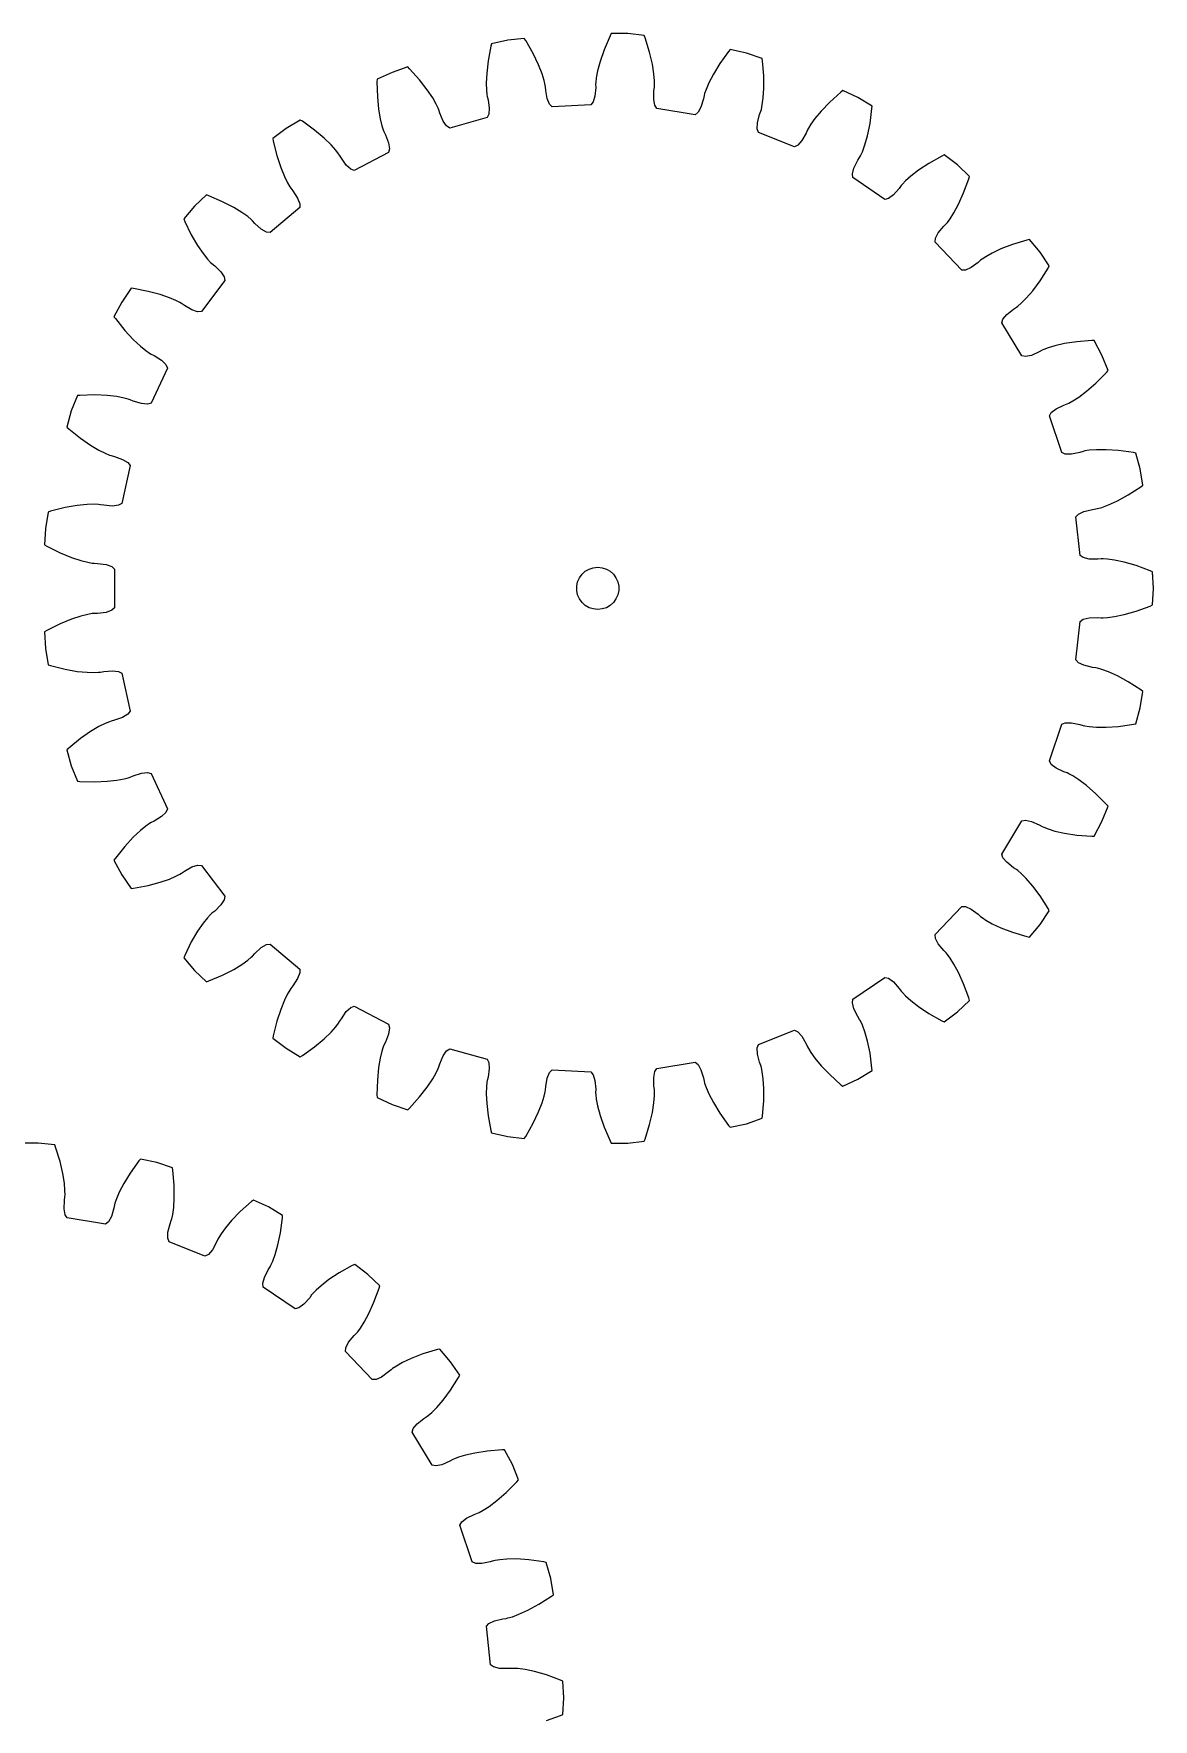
# Model space of a CAD drawing. Extents: x 0 to 163, y 0 to 236.
# Drawn here: x 83 to 162.5, y 116.7 to 236.5 of the extents above; entities that cross this region are included whole.
import ezdxf

# ---------------------------------------------------------------- set-up
doc = ezdxf.new("R2010")
doc.units = 0

msp = doc.modelspace()

# ---------------------------------------------------------------- linework, layer by layer
for p, q in [((116.69, 236.01), (115.54, 235.76)), ((117.86, 236.14), (116.69, 236.01)), ((117.96, 235.99), (117.86, 236.14)), ((118.49, 235.06), (117.96, 235.99)), ((123.95, 236.32), (123.53, 235.34)), ((124.04, 236.48), (123.95, 236.32)), ((125.21, 236.48), (124.04, 236.48)), ((126.38, 236.35), (125.21, 236.48)), ((126.45, 236.18), (126.38, 236.35)), ((126.76, 235.16), (126.45, 236.18)), ((115.49, 235.59), (115.29, 234.54)), ((115.54, 235.76), (115.49, 235.59)), ((118.86, 234.27), (118.49, 235.06)), ((123.53, 235.34), (123.24, 234.51)), ((126.96, 234.31), (126.76, 235.16)), ((132.37, 235.21), (131.75, 234.35)), ((132.49, 235.35), (132.37, 235.21)), ((133.64, 235.09), (132.49, 235.35)), ((134.75, 234.72), (133.64, 235.09)), ((108.47, 233.73), (107.4, 233.24)), ((109.58, 234.11), (108.47, 233.73)), ((109.71, 233.98), (109.58, 234.11)), ((110.42, 233.19), (109.71, 233.98)), ((115.19, 233.67), (115.16, 232.97)), ((115.29, 234.54), (115.19, 233.67)), ((119.12, 233.62), (118.86, 234.27)), ((119.26, 233.14), (119.12, 233.62)), ((123.06, 233.84), (122.96, 233.34)), ((123.24, 234.51), (123.06, 233.84)), ((127.07, 233.62), (126.96, 234.31)), ((127.11, 233.12), (127.07, 233.62)), ((131.29, 233.6), (130.97, 232.98)), ((131.75, 234.35), (131.29, 233.6)), ((134.78, 234.54), (134.75, 234.72)), ((134.87, 233.48), (134.78, 234.54)), ((107.4, 233.24), (107.39, 233.06)), ((107.39, 233.06), (107.42, 231.99)), ((110.96, 232.49), (110.42, 233.19)), ((111.35, 231.92), (110.96, 232.49)), ((115.16, 232.97), (115.17, 232.47)), ((115.17, 232.47), (115.2, 232.15)), ((119.34, 232.83), (119.26, 233.14)), ((119.36, 232.7), (119.34, 232.83)), ((119.38, 232.45), (119.36, 232.7)), ((119.49, 231.86), (119.38, 232.45)), ((122.93, 232.65), (122.88, 232.04)), ((122.93, 233.02), (122.92, 232.89)), ((122.92, 232.89), (122.93, 232.65)), ((122.96, 233.34), (122.93, 233.02)), ((127.05, 231.81), (127.07, 232.42)), ((127.07, 232.42), (127.1, 232.67)), ((127.1, 232.67), (127.11, 232.8)), ((127.11, 232.8), (127.11, 233.12)), ((130.77, 232.52), (130.66, 232.22)), ((130.97, 232.98), (130.77, 232.52)), ((134.83, 231.91), (134.88, 232.6)), ((134.88, 232.6), (134.87, 233.48)), ((140.5, 232.43), (140.35, 232.32)), ((141.56, 231.94), (140.5, 232.43)), ((107.42, 231.99), (107.5, 231.12)), ((111.6, 231.48), (111.35, 231.92)), ((111.74, 231.19), (111.6, 231.48)), ((111.78, 231.07), (111.74, 231.19)), ((115.2, 232.15), (115.22, 232.02)), ((115.22, 232.02), (115.28, 231.78)), ((115.28, 231.78), (115.37, 231.18)), ((115.37, 231.18), (115.34, 230.75)), ((119.65, 231.46), (119.49, 231.86)), ((119.84, 231.27), (119.65, 231.46)), ((122.59, 231.41), (119.84, 231.27)), ((122.76, 231.63), (122.59, 231.41)), ((122.88, 232.04), (122.76, 231.63)), ((127.13, 231.39), (127.05, 231.81)), ((127.27, 231.16), (127.13, 231.39)), ((129.99, 230.72), (127.27, 231.16)), ((130.4, 231.26), (130.2, 230.89)), ((130.58, 231.85), (130.4, 231.26)), ((130.63, 232.09), (130.58, 231.85)), ((130.66, 232.22), (130.63, 232.09)), ((134.7, 231.09), (134.77, 231.41)), ((134.77, 231.41), (134.83, 231.91)), ((139.56, 231.61), (138.95, 230.98)), ((140.35, 232.32), (139.56, 231.61)), ((142.57, 231.33), (141.56, 231.94)), ((142.42, 230.09), (142.56, 231.15)), ((142.56, 231.15), (142.57, 231.33)), ((101.93, 230.34), (100.93, 229.73)), ((102.09, 230.25), (101.93, 230.34)), ((102.95, 229.62), (102.09, 230.25)), ((107.5, 231.12), (107.62, 230.43)), ((107.62, 230.43), (107.74, 229.94)), ((111.86, 230.83), (111.78, 231.07)), ((112.09, 230.27), (111.86, 230.83)), ((112.34, 229.92), (112.09, 230.27)), ((115.22, 230.51), (112.57, 229.77)), ((115.34, 230.75), (115.22, 230.51)), ((130.2, 230.89), (129.99, 230.72)), ((134.41, 229.72), (134.43, 230.15)), ((134.43, 230.15), (134.58, 230.74)), ((134.58, 230.74), (134.66, 230.97)), ((134.66, 230.97), (134.7, 231.09)), ((138.21, 230.04), (138.04, 229.76)), ((138.5, 230.45), (138.21, 230.04)), ((138.95, 230.98), (138.5, 230.45)), ((142.24, 229.23), (142.42, 230.09)), ((100.93, 229.73), (99.99, 229.02)), ((99.99, 229.02), (100.02, 228.84)), ((100.02, 228.84), (100.27, 227.81)), ((103.63, 229.06), (102.95, 229.62)), ((104.13, 228.58), (103.63, 229.06)), ((107.74, 229.94), (107.84, 229.64)), ((107.84, 229.64), (107.89, 229.52)), ((107.89, 229.52), (108, 229.3)), ((108, 229.3), (108.21, 228.72)), ((112.57, 229.77), (112.34, 229.92)), ((134.5, 229.46), (134.41, 229.72)), ((137.06, 228.44), (134.5, 229.46)), ((137.58, 228.89), (137.3, 228.56)), ((137.88, 229.42), (137.58, 228.89)), ((137.98, 229.65), (137.88, 229.42)), ((138.04, 229.76), (137.98, 229.65)), ((142.05, 228.57), (142.24, 229.23)), ((100.27, 227.81), (100.55, 226.97)), ((104.47, 228.21), (104.13, 228.58)), ((104.66, 227.95), (104.47, 228.21)), ((104.74, 227.84), (104.66, 227.95)), ((104.86, 227.63), (104.74, 227.84)), ((105.21, 227.13), (104.86, 227.63)), ((108.21, 228.04), (105.78, 226.75)), ((108.21, 228.72), (108.28, 228.3)), ((108.28, 228.3), (108.21, 228.04)), ((137.3, 228.56), (137.06, 228.44)), ((141.55, 227.48), (141.68, 227.68)), ((141.68, 227.68), (141.74, 227.8)), ((141.74, 227.8), (141.88, 228.09)), ((141.88, 228.09), (142.05, 228.57)), ((147.53, 227.78), (146.6, 227.26)), ((147.69, 227.86), (147.53, 227.78)), ((148.63, 227.15), (147.69, 227.86)), ((100.55, 226.97), (100.81, 226.33)), ((105.53, 226.84), (105.21, 227.13)), ((105.78, 226.75), (105.53, 226.84)), ((141.17, 226.52), (141.28, 226.93)), ((141.2, 226.25), (141.17, 226.52)), ((141.28, 226.93), (141.55, 227.48)), ((145.87, 226.77), (145.32, 226.35)), ((146.6, 227.26), (145.87, 226.77)), ((149.48, 226.34), (148.63, 227.15)), ((100.81, 226.33), (101.03, 225.88)), ((101.03, 225.88), (101.19, 225.6)), ((101.19, 225.6), (101.27, 225.49)), ((101.27, 225.49), (101.42, 225.3)), ((101.42, 225.3), (101.75, 224.79)), ((143.48, 224.7), (141.2, 226.25)), ((144.49, 225.48), (144.09, 225.03)), ((144.64, 225.68), (144.49, 225.48)), ((144.72, 225.78), (144.64, 225.68)), ((144.94, 226.01), (144.72, 225.78)), ((145.32, 226.35), (144.94, 226.01)), ((148.71, 224.36), (149.07, 225.16)), ((149.07, 225.16), (149.43, 226.16)), ((149.43, 226.16), (149.48, 226.34)), ((94.42, 224.21), (93.66, 223.31)), ((95.28, 225.02), (94.42, 224.21)), ((95.44, 224.96), (95.28, 225.02)), ((96.42, 224.54), (95.44, 224.96)), ((97.21, 224.13), (96.42, 224.54)), ((97.8, 223.77), (97.21, 224.13)), ((101.9, 224.12), (99.8, 222.34)), ((101.75, 224.79), (101.91, 224.39)), ((101.91, 224.39), (101.9, 224.12)), ((143.74, 224.77), (143.48, 224.7)), ((144.09, 225.03), (143.74, 224.77)), ((148.38, 223.75), (148.71, 224.36)), ((93.66, 223.31), (93.73, 223.14)), ((93.73, 223.14), (94.2, 222.19)), ((98.21, 223.48), (97.8, 223.77)), ((98.45, 223.27), (98.21, 223.48)), ((98.55, 223.18), (98.45, 223.27)), ((98.71, 223), (98.55, 223.18)), ((99.16, 222.59), (98.71, 223)), ((147.27, 222.32), (147.66, 222.79)), ((147.66, 222.79), (147.83, 222.97)), ((147.83, 222.97), (147.92, 223.07)), ((147.92, 223.07), (148.11, 223.32)), ((148.11, 223.32), (148.38, 223.75)), ((94.2, 222.19), (94.64, 221.43)), ((99.54, 222.37), (99.16, 222.59)), ((99.8, 222.34), (99.54, 222.37)), ((147.05, 221.67), (147.08, 221.94)), ((148.94, 219.67), (147.05, 221.67)), ((147.08, 221.94), (147.27, 222.32)), ((153.56, 221.81), (152.54, 221.5)), ((153.74, 221.85), (153.56, 221.81)), ((154.5, 220.95), (153.74, 221.85)), ((94.64, 221.43), (95.04, 220.86)), ((95.04, 220.86), (95.35, 220.46)), ((95.35, 220.46), (95.57, 220.23)), ((150.28, 220.38), (150.1, 220.21)), ((150.39, 220.46), (150.28, 220.38)), ((150.65, 220.63), (150.39, 220.46)), ((151.09, 220.88), (150.65, 220.63)), ((151.72, 221.18), (151.09, 220.88)), ((152.54, 221.5), (151.72, 221.18)), ((155.16, 219.98), (154.5, 220.95)), ((95.57, 220.23), (95.67, 220.14)), ((95.67, 220.14), (95.86, 219.99)), ((95.86, 219.99), (96.29, 219.56)), ((96.29, 219.56), (96.53, 219.2)), ((96.53, 219.2), (96.58, 218.93)), ((149.21, 219.68), (148.94, 219.67)), ((149.61, 219.86), (149.21, 219.68)), ((150.1, 220.21), (149.61, 219.86)), ((154.5, 218.92), (155.07, 219.82)), ((155.07, 219.82), (155.16, 219.98)), ((89.92, 218.39), (89.26, 217.41)), ((90.09, 218.37), (89.92, 218.39)), ((91.14, 218.17), (90.09, 218.37)), ((91.99, 217.94), (91.14, 218.17)), ((96.58, 218.93), (94.92, 216.74)), ((153.52, 217.69), (153.98, 218.21)), ((153.98, 218.21), (154.5, 218.92)), ((89.26, 217.41), (88.7, 216.37)), ((92.65, 217.71), (91.99, 217.94)), ((93.11, 217.51), (92.65, 217.71)), ((93.39, 217.37), (93.11, 217.51)), ((93.51, 217.3), (93.39, 217.37)), ((93.71, 217.16), (93.51, 217.3)), ((94.24, 216.85), (93.71, 217.16)), ((94.65, 216.72), (94.24, 216.85)), ((152.14, 216.53), (152.61, 216.91)), ((152.61, 216.91), (152.82, 217.04)), ((152.82, 217.04), (152.93, 217.12)), ((152.93, 217.12), (153.17, 217.33)), ((153.17, 217.33), (153.52, 217.69)), ((88.7, 216.37), (88.81, 216.23)), ((88.81, 216.23), (89.47, 215.39)), ((94.92, 216.74), (94.65, 216.72)), ((151.78, 215.94), (151.86, 216.2)), ((153.2, 213.58), (151.78, 215.94)), ((151.86, 216.2), (152.14, 216.53)), ((89.47, 215.39), (90.07, 214.75)), ((90.07, 214.75), (90.58, 214.27)), ((156.24, 214.46), (155.56, 214.3)), ((157.11, 214.59), (156.24, 214.46)), ((158.17, 214.67), (157.11, 214.59)), ((158.35, 214.68), (158.17, 214.67)), ((158.9, 213.64), (158.35, 214.68)), ((90.58, 214.27), (90.97, 213.96)), ((90.97, 213.96), (91.23, 213.78)), ((91.23, 213.78), (91.35, 213.71)), ((91.35, 213.71), (91.57, 213.6)), ((91.57, 213.6), (92.08, 213.27)), ((92.08, 213.27), (92.39, 212.97)), ((153.46, 213.53), (153.2, 213.58)), ((153.89, 213.62), (153.46, 213.53)), ((154.45, 213.86), (153.89, 213.62)), ((154.66, 213.98), (154.45, 213.86)), ((154.78, 214.04), (154.66, 213.98)), ((155.08, 214.15), (154.78, 214.04)), ((155.56, 214.3), (155.08, 214.15)), ((159.33, 212.54), (158.9, 213.64)), ((92.5, 212.72), (91.34, 210.23)), ((92.39, 212.97), (92.5, 212.72)), ((158.46, 211.65), (159.22, 212.41)), ((159.22, 212.41), (159.33, 212.54)), ((87.35, 210.81), (86.28, 210.78)), ((88.23, 210.77), (87.35, 210.81)), ((157.25, 210.66), (157.8, 211.08)), ((157.8, 211.08), (158.46, 211.65)), ((85.67, 209.67), (85.36, 208.53)), ((86.11, 210.76), (85.67, 209.67)), ((86.28, 210.78), (86.11, 210.76)), ((88.92, 210.69), (88.23, 210.77)), ((89.42, 210.59), (88.92, 210.69)), ((89.72, 210.51), (89.42, 210.59)), ((89.85, 210.47), (89.72, 210.51)), ((90.07, 210.37), (89.85, 210.47)), ((90.66, 210.19), (90.07, 210.37)), ((91.08, 210.15), (90.66, 210.19)), ((91.34, 210.23), (91.08, 210.15)), ((155.3, 209.56), (155.64, 209.83)), ((155.64, 209.83), (156.19, 210.09)), ((156.19, 210.09), (156.42, 210.18)), ((156.42, 210.18), (156.54, 210.23)), ((156.54, 210.23), (156.82, 210.39)), ((156.82, 210.39), (157.25, 210.66)), ((85.36, 208.53), (85.49, 208.41)), ((85.49, 208.41), (86.32, 207.74)), ((155.17, 209.33), (155.3, 209.56)), ((156.05, 206.72), (155.17, 209.33)), ((86.32, 207.74), (87.04, 207.24)), ((87.04, 207.24), (87.64, 206.89)), ((87.64, 206.89), (88.09, 206.66)), ((88.09, 206.66), (88.38, 206.54)), ((88.38, 206.54), (88.51, 206.5)), ((88.51, 206.5), (88.75, 206.44)), ((88.75, 206.44), (89.32, 206.23)), ((89.32, 206.23), (89.69, 206)), ((89.69, 206), (89.85, 205.79)), ((156.29, 206.61), (156.05, 206.72)), ((156.73, 206.61), (156.29, 206.61)), ((157.32, 206.73), (156.73, 206.61)), ((157.56, 206.8), (157.32, 206.73)), ((157.69, 206.83), (157.56, 206.8)), ((158, 206.88), (157.69, 206.83)), ((158.51, 206.92), (158, 206.88)), ((159.2, 206.92), (158.51, 206.92)), ((160.08, 206.86), (159.2, 206.92)), ((161.13, 206.72), (160.08, 206.86)), ((161.31, 206.68), (161.13, 206.72)), ((161.62, 205.55), (161.31, 206.68)), ((89.85, 205.79), (89.26, 203.1)), ((161.81, 204.39), (161.62, 205.55)), ((160, 203.28), (160.77, 203.7)), ((160.77, 203.7), (161.67, 204.28)), ((161.67, 204.28), (161.81, 204.39)), ((84.03, 202.49), (83.84, 201.33)), ((84.2, 202.55), (84.03, 202.49)), ((85.23, 202.81), (84.2, 202.55)), ((86.1, 202.96), (85.23, 202.81)), ((86.79, 203.03), (86.1, 202.96)), ((87.29, 203.04), (86.79, 203.03)), ((87.61, 203.03), (87.29, 203.04)), ((87.74, 203.01), (87.61, 203.03)), ((87.98, 202.97), (87.74, 203.01)), ((88.59, 202.91), (87.98, 202.97)), ((89.02, 202.97), (88.59, 202.91)), ((89.26, 203.1), (89.02, 202.97)), ((157.24, 202.34), (157.62, 202.53)), ((157.62, 202.53), (158.22, 202.67)), ((158.22, 202.67), (158.46, 202.71)), ((158.46, 202.71), (158.59, 202.73)), ((158.59, 202.73), (158.89, 202.82)), ((158.89, 202.82), (159.37, 203)), ((159.37, 203), (160, 203.28)), ((83.84, 201.33), (83.77, 200.16)), ((157.05, 202.14), (157.24, 202.34)), ((157.35, 199.41), (157.05, 202.14)), ((83.77, 200.16), (83.93, 200.06)), ((83.93, 200.06), (84.88, 199.59)), ((84.88, 199.59), (85.7, 199.25)), ((85.7, 199.25), (86.35, 199.04)), ((86.35, 199.04), (86.84, 198.92)), ((86.84, 198.92), (87.16, 198.86)), ((87.16, 198.86), (87.29, 198.85)), ((87.29, 198.85), (87.54, 198.84)), ((87.54, 198.84), (88.14, 198.76)), ((157.57, 199.25), (157.35, 199.41)), ((157.99, 199.15), (157.57, 199.25)), ((158.6, 199.14), (157.99, 199.15)), ((158.84, 199.16), (158.6, 199.14)), ((158.98, 199.16), (158.84, 199.16)), ((159.3, 199.14), (158.98, 199.16)), ((159.8, 199.07), (159.3, 199.14)), ((160.47, 198.93), (159.8, 199.07)), ((161.32, 198.68), (160.47, 198.93)), ((88.14, 198.76), (88.55, 198.62)), ((88.55, 198.62), (88.75, 198.44)), ((88.75, 198.44), (88.75, 195.69)), ((121.65, 197.53), (121.78, 197.81)), ((121.78, 197.81), (121.96, 198.07)), ((121.96, 198.07), (122.19, 198.28)), ((122.19, 198.28), (122.47, 198.43)), ((122.47, 198.43), (122.76, 198.53)), ((122.76, 198.53), (123.08, 198.56)), ((123.08, 198.56), (123.39, 198.53)), ((123.39, 198.53), (123.69, 198.43)), ((123.69, 198.43), (123.96, 198.28)), ((123.96, 198.28), (124.19, 198.07)), ((124.19, 198.07), (124.37, 197.81)), ((124.37, 197.81), (124.5, 197.53)), ((162.32, 198.31), (161.32, 198.68)), ((162.48, 198.24), (162.32, 198.31)), ((162.55, 197.06), (162.48, 198.24)), ((121.58, 197.22), (121.65, 197.53)), ((121.58, 196.91), (121.58, 197.22)), ((121.65, 196.6), (121.58, 196.91)), ((121.78, 196.31), (121.65, 196.6)), ((124.5, 196.6), (124.37, 196.31)), ((124.5, 197.53), (124.57, 197.22)), ((124.57, 196.91), (124.5, 196.6)), ((124.57, 197.22), (124.57, 196.91)), ((162.48, 195.89), (162.55, 197.06)), ((87.16, 195.27), (86.84, 195.21)), ((87.29, 195.28), (87.16, 195.27)), ((87.54, 195.29), (87.29, 195.28)), ((88.14, 195.36), (87.54, 195.29)), ((88.55, 195.51), (88.14, 195.36)), ((88.75, 195.69), (88.55, 195.51)), ((121.96, 196.06), (121.78, 196.31)), ((122.19, 195.85), (121.96, 196.06)), ((122.47, 195.69), (122.19, 195.85)), ((122.76, 195.6), (122.47, 195.69)), ((123.08, 195.56), (122.76, 195.6)), ((123.39, 195.6), (123.08, 195.56)), ((123.69, 195.69), (123.39, 195.6)), ((123.96, 195.85), (123.69, 195.69)), ((124.19, 196.06), (123.96, 195.85)), ((124.37, 196.31), (124.19, 196.06)), ((160.47, 195.2), (161.32, 195.44)), ((161.32, 195.44), (162.32, 195.81)), ((162.32, 195.81), (162.48, 195.89)), ((83.93, 194.06), (83.77, 193.97)), ((84.88, 194.54), (83.93, 194.06)), ((85.7, 194.87), (84.88, 194.54)), ((86.35, 195.09), (85.7, 194.87)), ((86.84, 195.21), (86.35, 195.09)), ((157.05, 191.98), (157.35, 194.72)), ((157.35, 194.72), (157.57, 194.88)), ((157.57, 194.88), (157.99, 194.97)), ((157.99, 194.97), (158.6, 194.99)), ((158.6, 194.99), (158.84, 194.97)), ((158.84, 194.97), (158.98, 194.97)), ((158.98, 194.97), (159.3, 194.99)), ((159.3, 194.99), (159.8, 195.06)), ((159.8, 195.06), (160.47, 195.2)), ((83.77, 193.97), (83.84, 192.8)), ((83.84, 192.8), (84.03, 191.63)), ((84.03, 191.63), (84.2, 191.58)), ((157.24, 191.78), (157.05, 191.98)), ((157.62, 191.6), (157.24, 191.78)), ((84.2, 191.58), (85.23, 191.32)), ((85.23, 191.32), (86.1, 191.17)), ((86.1, 191.17), (86.79, 191.1)), ((86.79, 191.1), (87.29, 191.08)), ((87.29, 191.08), (87.61, 191.1)), ((87.61, 191.1), (87.74, 191.11)), ((87.74, 191.11), (87.98, 191.16)), ((87.98, 191.16), (88.59, 191.21)), ((88.59, 191.21), (89.02, 191.16)), ((89.02, 191.16), (89.26, 191.03)), ((89.26, 191.03), (89.85, 188.34)), ((158.22, 191.45), (157.62, 191.6)), ((158.46, 191.42), (158.22, 191.45)), ((158.59, 191.39), (158.46, 191.42)), ((158.89, 191.3), (158.59, 191.39)), ((159.37, 191.13), (158.89, 191.3)), ((160, 190.84), (159.37, 191.13)), ((160.77, 190.42), (160, 190.84)), ((161.67, 189.85), (160.77, 190.42)), ((161.62, 188.58), (161.81, 189.74)), ((161.81, 189.74), (161.67, 189.85)), ((89.69, 188.12), (89.32, 187.89)), ((89.85, 188.34), (89.69, 188.12)), ((161.31, 187.44), (161.62, 188.58)), ((87.04, 186.89), (86.32, 186.39)), ((87.64, 187.24), (87.04, 186.89)), ((88.09, 187.46), (87.64, 187.24)), ((88.38, 187.59), (88.09, 187.46)), ((88.51, 187.63), (88.38, 187.59)), ((88.75, 187.69), (88.51, 187.63)), ((89.32, 187.89), (88.75, 187.69)), ((155.17, 184.8), (156.05, 187.41)), ((156.05, 187.41), (156.29, 187.51)), ((156.29, 187.51), (156.73, 187.52)), ((156.73, 187.52), (157.32, 187.4)), ((157.32, 187.4), (157.56, 187.33)), ((157.56, 187.33), (157.69, 187.3)), ((157.69, 187.3), (158, 187.25)), ((158, 187.25), (158.51, 187.21)), ((158.51, 187.21), (159.2, 187.2)), ((159.2, 187.2), (160.08, 187.26)), ((160.08, 187.26), (161.13, 187.41)), ((161.13, 187.41), (161.31, 187.44)), ((85.49, 185.72), (85.36, 185.59)), ((86.32, 186.39), (85.49, 185.72)), ((85.36, 185.59), (85.67, 184.46)), ((85.67, 184.46), (86.11, 183.37)), ((155.3, 184.56), (155.17, 184.8)), ((155.64, 184.3), (155.3, 184.56)), ((86.11, 183.37), (86.28, 183.35)), ((86.28, 183.35), (87.35, 183.32)), ((87.35, 183.32), (88.23, 183.36)), ((88.23, 183.36), (88.92, 183.44)), ((88.92, 183.44), (89.42, 183.53)), ((89.42, 183.53), (89.72, 183.61)), ((89.72, 183.61), (89.85, 183.66)), ((89.85, 183.66), (90.07, 183.75)), ((90.07, 183.75), (90.66, 183.93)), ((90.66, 183.93), (91.08, 183.98)), ((91.08, 183.98), (91.34, 183.9)), ((91.34, 183.9), (92.5, 181.4)), ((156.19, 184.03), (155.64, 184.3)), ((156.42, 183.95), (156.19, 184.03)), ((156.54, 183.89), (156.42, 183.95)), ((156.82, 183.74), (156.54, 183.89)), ((157.25, 183.47), (156.82, 183.74)), ((157.8, 183.05), (157.25, 183.47)), ((158.46, 182.47), (157.8, 183.05)), ((159.22, 181.72), (158.46, 182.47)), ((92.08, 180.85), (91.57, 180.53)), ((92.39, 181.15), (92.08, 180.85)), ((92.5, 181.4), (92.39, 181.15)), ((158.9, 180.49), (159.33, 181.58)), ((159.33, 181.58), (159.22, 181.72)), ((90.58, 179.85), (90.07, 179.38)), ((90.97, 180.17), (90.58, 179.85)), ((91.23, 180.35), (90.97, 180.17)), ((91.35, 180.42), (91.23, 180.35)), ((91.57, 180.53), (91.35, 180.42)), ((151.78, 178.19), (153.2, 180.54)), ((153.2, 180.54), (153.46, 180.59)), ((153.46, 180.59), (153.89, 180.51)), ((153.89, 180.51), (154.45, 180.26)), ((154.45, 180.26), (154.66, 180.14)), ((154.66, 180.14), (154.78, 180.09)), ((154.78, 180.09), (155.08, 179.97)), ((155.08, 179.97), (155.56, 179.82)), ((155.56, 179.82), (156.24, 179.67)), ((156.24, 179.67), (157.11, 179.54)), ((158.35, 179.45), (158.9, 180.49)), ((89.47, 178.73), (88.81, 177.9)), ((90.07, 179.38), (89.47, 178.73)), ((157.11, 179.54), (158.17, 179.45)), ((158.17, 179.45), (158.35, 179.45)), ((88.81, 177.9), (88.7, 177.75)), ((88.7, 177.75), (89.26, 176.71)), ((93.71, 176.97), (94.24, 177.27)), ((94.24, 177.27), (94.65, 177.4)), ((94.65, 177.4), (94.92, 177.38)), ((94.92, 177.38), (96.58, 175.19)), ((151.86, 177.93), (151.78, 178.19)), ((152.14, 177.6), (151.86, 177.93)), ((152.61, 177.22), (152.14, 177.6)), ((89.26, 176.71), (89.92, 175.74)), ((91.14, 175.96), (91.99, 176.19)), ((91.99, 176.19), (92.65, 176.41)), ((92.65, 176.41), (93.11, 176.61)), ((93.11, 176.61), (93.39, 176.76)), ((93.39, 176.76), (93.51, 176.83)), ((93.51, 176.83), (93.71, 176.97)), ((152.82, 177.08), (152.61, 177.22)), ((152.93, 177.01), (152.82, 177.08)), ((153.17, 176.8), (152.93, 177.01)), ((153.52, 176.44), (153.17, 176.8)), ((153.98, 175.91), (153.52, 176.44)), ((89.92, 175.74), (90.09, 175.76)), ((90.09, 175.76), (91.14, 175.96)), ((96.53, 174.93), (96.29, 174.57)), ((96.58, 175.19), (96.53, 174.93)), ((154.5, 175.21), (153.98, 175.91)), ((155.07, 174.31), (154.5, 175.21)), ((95.35, 173.66), (95.04, 173.27)), ((95.57, 173.9), (95.35, 173.66)), ((95.67, 173.99), (95.57, 173.9)), ((95.86, 174.14), (95.67, 173.99)), ((96.29, 174.57), (95.86, 174.14)), ((147.05, 172.46), (148.94, 174.45)), ((148.94, 174.45), (149.21, 174.45)), ((149.21, 174.45), (149.61, 174.27)), ((149.61, 174.27), (150.1, 173.91)), ((150.1, 173.91), (150.28, 173.75)), ((150.28, 173.75), (150.39, 173.67)), ((150.39, 173.67), (150.65, 173.49)), ((154.5, 173.18), (155.16, 174.15)), ((155.16, 174.15), (155.07, 174.31)), ((94.64, 172.7), (94.2, 171.94)), ((95.04, 173.27), (94.64, 172.7)), ((150.65, 173.49), (151.09, 173.24)), ((151.09, 173.24), (151.72, 172.95)), ((151.72, 172.95), (152.54, 172.63)), ((152.54, 172.63), (153.56, 172.32)), ((153.74, 172.28), (154.5, 173.18)), ((94.2, 171.94), (93.73, 170.98)), ((98.71, 171.13), (99.16, 171.54)), ((99.16, 171.54), (99.54, 171.75)), ((99.54, 171.75), (99.8, 171.79)), ((99.8, 171.79), (101.9, 170.01)), ((147.08, 172.19), (147.05, 172.46)), ((147.27, 171.8), (147.08, 172.19)), ((147.66, 171.33), (147.27, 171.8)), ((147.83, 171.16), (147.66, 171.33)), ((153.56, 172.32), (153.74, 172.28)), ((93.73, 170.98), (93.66, 170.82)), ((93.66, 170.82), (94.42, 169.92)), ((97.21, 169.99), (97.8, 170.35)), ((97.8, 170.35), (98.21, 170.65)), ((98.21, 170.65), (98.45, 170.85)), ((98.45, 170.85), (98.55, 170.94)), ((98.55, 170.94), (98.71, 171.13)), ((147.92, 171.06), (147.83, 171.16)), ((148.11, 170.8), (147.92, 171.06)), ((148.38, 170.37), (148.11, 170.8)), ((148.71, 169.76), (148.38, 170.37)), ((94.42, 169.92), (95.28, 169.11)), ((95.28, 169.11), (95.44, 169.17)), ((95.44, 169.17), (96.42, 169.59)), ((96.42, 169.59), (97.21, 169.99)), ((101.75, 169.34), (101.42, 168.82)), ((101.91, 169.74), (101.75, 169.34)), ((101.9, 170.01), (101.91, 169.74)), ((141.2, 167.88), (143.48, 169.42)), ((143.48, 169.42), (143.74, 169.36)), ((143.74, 169.36), (144.09, 169.1)), ((144.09, 169.1), (144.49, 168.64)), ((149.07, 168.96), (148.71, 169.76)), ((149.43, 167.96), (149.07, 168.96)), ((100.81, 167.8), (100.55, 167.15)), ((101.03, 168.25), (100.81, 167.8)), ((101.19, 168.52), (101.03, 168.25)), ((101.27, 168.63), (101.19, 168.52)), ((101.42, 168.82), (101.27, 168.63)), ((141.17, 167.61), (141.2, 167.88)), ((144.49, 168.64), (144.64, 168.44)), ((144.64, 168.44), (144.72, 168.34)), ((144.72, 168.34), (144.94, 168.11)), ((144.94, 168.11), (145.32, 167.78)), ((145.32, 167.78), (145.87, 167.35)), ((148.63, 166.98), (149.48, 167.79)), ((149.48, 167.79), (149.43, 167.96)), ((100.55, 167.15), (100.27, 166.32)), ((104.74, 166.28), (104.86, 166.49)), ((104.86, 166.49), (105.21, 166.99)), ((105.21, 166.99), (105.53, 167.28)), ((105.53, 167.28), (105.78, 167.38)), ((105.78, 167.38), (108.21, 166.09)), ((141.28, 167.19), (141.17, 167.61)), ((141.55, 166.65), (141.28, 167.19)), ((141.68, 166.44), (141.55, 166.65)), ((145.87, 167.35), (146.6, 166.87)), ((146.6, 166.87), (147.53, 166.34)), ((147.69, 166.27), (148.63, 166.98)), ((100.02, 165.28), (99.99, 165.11)), ((100.27, 166.32), (100.02, 165.28)), ((103.63, 165.06), (104.13, 165.54)), ((104.13, 165.54), (104.47, 165.92)), ((104.47, 165.92), (104.66, 166.17)), ((104.66, 166.17), (104.74, 166.28)), ((108.21, 165.4), (108, 164.83)), ((108.21, 166.09), (108.28, 165.83)), ((108.28, 165.83), (108.21, 165.4)), ((134.5, 164.66), (137.06, 165.68)), ((137.06, 165.68), (137.3, 165.56)), ((137.3, 165.56), (137.58, 165.24)), ((141.74, 166.33), (141.68, 166.44)), ((141.88, 166.03), (141.74, 166.33)), ((142.05, 165.56), (141.88, 166.03)), ((142.24, 164.89), (142.05, 165.56)), ((147.53, 166.34), (147.69, 166.27)), ((99.99, 165.11), (100.93, 164.39)), ((100.93, 164.39), (101.93, 163.79)), ((102.09, 163.88), (102.95, 164.5)), ((102.95, 164.5), (103.63, 165.06)), ((107.74, 164.18), (107.62, 163.69)), ((107.84, 164.49), (107.74, 164.18)), ((107.89, 164.61), (107.84, 164.49)), ((108, 164.83), (107.89, 164.61)), ((112.09, 163.85), (112.34, 164.21)), ((112.34, 164.21), (112.57, 164.35)), ((112.57, 164.35), (115.22, 163.62)), ((134.41, 164.41), (134.5, 164.66)), ((134.43, 163.98), (134.41, 164.41)), ((137.58, 165.24), (137.88, 164.7)), ((137.88, 164.7), (137.98, 164.48)), ((137.98, 164.48), (138.04, 164.36)), ((138.04, 164.36), (138.21, 164.09)), ((138.21, 164.09), (138.5, 163.68)), ((142.42, 164.03), (142.24, 164.89)), ((101.93, 163.79), (102.09, 163.88)), ((107.5, 163.01), (107.42, 162.13)), ((107.62, 163.69), (107.5, 163.01)), ((111.6, 162.65), (111.74, 162.94)), ((111.74, 162.94), (111.78, 163.06)), ((111.78, 163.06), (111.86, 163.29)), ((111.86, 163.29), (112.09, 163.85)), ((115.22, 163.62), (115.34, 163.38)), ((115.37, 162.95), (115.28, 162.34)), ((115.34, 163.38), (115.37, 162.95)), ((127.13, 162.74), (127.27, 162.96)), ((127.27, 162.96), (129.99, 163.41)), ((129.99, 163.41), (130.2, 163.24)), ((130.2, 163.24), (130.4, 162.86)), ((134.58, 163.39), (134.43, 163.98)), ((134.66, 163.16), (134.58, 163.39)), ((134.7, 163.03), (134.66, 163.16)), ((134.77, 162.72), (134.7, 163.03)), ((138.5, 163.68), (138.95, 163.15)), ((138.95, 163.15), (139.56, 162.52)), ((142.56, 162.97), (142.42, 164.03)), ((142.57, 162.8), (142.56, 162.97)), ((107.42, 162.13), (107.39, 161.07)), ((110.96, 161.63), (111.35, 162.21)), ((111.35, 162.21), (111.6, 162.65)), ((115.2, 161.97), (115.17, 161.66)), ((115.22, 162.1), (115.2, 161.97)), ((115.28, 162.34), (115.22, 162.1)), ((119.38, 161.67), (119.49, 162.27)), ((119.49, 162.27), (119.65, 162.67)), ((119.65, 162.67), (119.84, 162.86)), ((119.84, 162.86), (122.59, 162.71)), ((122.59, 162.71), (122.76, 162.5)), ((122.76, 162.5), (122.88, 162.09)), ((122.88, 162.09), (122.93, 161.48)), ((127.05, 162.31), (127.13, 162.74)), ((127.07, 161.7), (127.05, 162.31)), ((127.1, 161.46), (127.07, 161.7)), ((130.4, 162.86), (130.58, 162.28)), ((130.58, 162.28), (130.63, 162.04)), ((130.63, 162.04), (130.66, 161.91)), ((130.66, 161.91), (130.77, 161.61)), ((134.83, 162.22), (134.77, 162.72)), ((134.88, 161.53), (134.83, 162.22)), ((139.56, 162.52), (140.35, 161.8)), ((140.35, 161.8), (140.5, 161.7)), ((140.5, 161.7), (141.56, 162.19)), ((141.56, 162.19), (142.57, 162.8)), ((107.39, 161.07), (107.4, 160.89)), ((107.4, 160.89), (108.47, 160.4)), ((109.71, 160.14), (110.42, 160.94)), ((110.42, 160.94), (110.96, 161.63)), ((115.17, 161.66), (115.16, 161.15)), ((115.16, 161.15), (115.19, 160.46)), ((118.86, 159.86), (119.12, 160.5)), ((119.12, 160.5), (119.26, 160.98)), ((119.26, 160.98), (119.34, 161.3)), ((119.34, 161.3), (119.36, 161.43)), ((119.36, 161.43), (119.38, 161.67)), ((122.93, 161.48), (122.92, 161.23)), ((122.92, 161.23), (122.93, 161.1)), ((122.93, 161.1), (122.96, 160.78)), ((122.96, 160.78), (123.06, 160.29)), ((126.96, 159.82), (127.07, 160.5)), ((127.07, 160.5), (127.11, 161.01)), ((127.11, 161.33), (127.1, 161.46)), ((127.11, 161.01), (127.11, 161.33)), ((130.77, 161.61), (130.97, 161.14)), ((130.97, 161.14), (131.29, 160.53)), ((131.29, 160.53), (131.75, 159.78)), ((134.78, 159.58), (134.87, 160.65)), ((134.87, 160.65), (134.88, 161.53)), ((108.47, 160.4), (109.58, 160.02)), ((109.58, 160.02), (109.71, 160.14)), ((115.19, 160.46), (115.29, 159.58)), ((115.29, 159.58), (115.49, 158.54)), ((118.49, 159.06), (118.86, 159.86)), ((123.06, 160.29), (123.24, 159.62)), ((123.24, 159.62), (123.53, 158.79)), ((126.76, 158.96), (126.96, 159.82)), ((131.75, 159.78), (132.37, 158.91)), ((133.64, 159.03), (134.75, 159.41)), ((134.75, 159.41), (134.78, 159.58)), ((115.49, 158.54), (115.54, 158.37)), ((115.54, 158.37), (116.69, 158.11)), ((116.69, 158.11), (117.86, 157.98)), ((117.86, 157.98), (117.96, 158.13)), ((117.96, 158.13), (118.49, 159.06)), ((123.53, 158.79), (123.95, 157.81)), ((126.45, 157.94), (126.76, 158.96)), ((132.37, 158.91), (132.49, 158.78)), ((132.49, 158.78), (133.64, 159.03)), ((83.33, 157.65), (82.15, 157.65)), ((84.5, 157.52), (83.33, 157.65)), ((84.56, 157.36), (84.5, 157.52)), ((84.88, 156.34), (84.56, 157.36)), ((123.95, 157.81), (124.04, 157.65)), ((124.04, 157.65), (125.21, 157.65)), ((125.21, 157.65), (126.38, 157.78)), ((126.38, 157.78), (126.45, 157.94)), ((85.07, 155.48), (84.88, 156.34)), ((90.48, 156.39), (89.86, 155.52)), ((90.6, 156.52), (90.48, 156.39)), ((91.75, 156.27), (90.6, 156.52)), ((92.86, 155.89), (91.75, 156.27)), ((92.89, 155.72), (92.86, 155.89)), ((92.98, 154.65), (92.89, 155.72)), ((85.18, 154.8), (85.07, 155.48)), ((85.22, 154.29), (85.18, 154.8)), ((89.4, 154.77), (89.08, 154.16)), ((89.86, 155.52), (89.4, 154.77)), ((92.99, 153.77), (92.98, 154.65)), ((85.17, 152.99), (85.19, 153.6)), ((85.19, 153.6), (85.22, 153.84)), ((85.23, 153.97), (85.22, 154.29)), ((85.22, 153.84), (85.23, 153.97)), ((88.77, 153.39), (88.74, 153.26)), ((88.88, 153.69), (88.77, 153.39)), ((89.08, 154.16), (88.88, 153.69)), ((92.95, 153.08), (92.99, 153.77)), ((98.47, 153.5), (97.67, 152.78)), ((98.61, 153.6), (98.47, 153.5)), ((99.68, 153.11), (98.61, 153.6)), ((85.24, 152.56), (85.17, 152.99)), ((85.39, 152.34), (85.24, 152.56)), ((88.1, 151.89), (85.39, 152.34)), ((88.52, 152.44), (88.31, 152.06)), ((88.69, 153.02), (88.52, 152.44)), ((88.74, 153.26), (88.69, 153.02)), ((92.69, 151.91), (92.78, 152.14)), ((92.78, 152.14), (92.81, 152.27)), ((92.81, 152.27), (92.88, 152.58)), ((92.88, 152.58), (92.95, 153.08)), ((97.06, 152.15), (96.62, 151.62)), ((97.67, 152.78), (97.06, 152.15)), ((100.69, 152.5), (99.68, 153.11)), ((100.53, 151.27), (100.68, 152.33)), ((100.68, 152.33), (100.69, 152.5)), ((88.31, 152.06), (88.1, 151.89)), ((92.53, 150.89), (92.54, 151.32)), ((92.54, 151.32), (92.69, 151.91)), ((96.15, 150.94), (96.09, 150.82)), ((96.32, 151.21), (96.15, 150.94)), ((96.62, 151.62), (96.32, 151.21)), ((100.35, 150.41), (100.53, 151.27)), ((92.62, 150.64), (92.53, 150.89)), ((95.17, 149.62), (92.62, 150.64)), ((95.41, 149.74), (95.17, 149.62)), ((95.7, 150.06), (95.41, 149.74)), ((96, 150.6), (95.7, 150.06)), ((96.09, 150.82), (96, 150.6)), ((99.99, 149.27), (100.16, 149.74)), ((100.16, 149.74), (100.35, 150.41)), ((99.39, 148.11), (99.66, 148.65)), ((99.66, 148.65), (99.8, 148.86)), ((99.8, 148.86), (99.86, 148.97)), ((99.86, 148.97), (99.99, 149.27)), ((105.64, 148.96), (104.71, 148.43)), ((105.81, 149.03), (105.64, 148.96)), ((106.74, 148.32), (105.81, 149.03)), ((99.28, 147.69), (99.39, 148.11)), ((99.31, 147.42), (99.28, 147.69)), ((101.59, 145.88), (99.31, 147.42)), ((103.43, 147.52), (103.06, 147.19)), ((103.98, 147.95), (103.43, 147.52)), ((104.71, 148.43), (103.98, 147.95)), ((107.6, 147.51), (106.74, 148.32)), ((107.18, 146.34), (107.55, 147.34)), ((107.55, 147.34), (107.6, 147.51)), ((102.2, 146.2), (101.85, 145.94)), ((102.61, 146.66), (102.2, 146.2)), ((102.75, 146.86), (102.61, 146.66)), ((102.83, 146.96), (102.75, 146.86)), ((103.06, 147.19), (102.83, 146.96)), ((106.82, 145.54), (107.18, 146.34)), ((101.85, 145.94), (101.59, 145.88)), ((106.22, 144.5), (106.49, 144.93)), ((106.49, 144.93), (106.82, 145.54)), ((105.38, 143.5), (105.77, 143.97)), ((105.77, 143.97), (105.94, 144.14)), ((105.94, 144.14), (106.03, 144.24)), ((106.03, 144.24), (106.22, 144.5)), ((105.16, 142.84), (105.19, 143.11)), ((107.06, 140.85), (105.16, 142.84)), ((105.19, 143.11), (105.38, 143.5)), ((110.66, 142.67), (109.83, 142.35)), ((111.68, 142.98), (110.66, 142.67)), ((111.85, 143.02), (111.68, 142.98)), ((112.61, 142.12), (111.85, 143.02)), ((108.21, 141.39), (107.72, 141.03)), ((108.4, 141.55), (108.21, 141.39)), ((108.5, 141.63), (108.4, 141.55)), ((108.77, 141.81), (108.5, 141.63)), ((109.21, 142.06), (108.77, 141.81)), ((109.83, 142.35), (109.21, 142.06)), ((113.27, 141.15), (112.61, 142.12)), ((107.33, 140.85), (107.06, 140.85)), ((107.72, 141.03), (107.33, 140.85)), ((112.61, 140.09), (113.19, 140.99)), ((113.19, 140.99), (113.27, 141.15)), ((111.64, 138.86), (112.09, 139.39)), ((112.09, 139.39), (112.61, 140.09)), ((110.25, 137.7), (110.73, 138.08)), ((110.73, 138.08), (110.93, 138.22)), ((110.93, 138.22), (111.04, 138.3)), ((111.04, 138.3), (111.28, 138.5)), ((111.28, 138.5), (111.64, 138.86)), ((109.89, 137.11), (109.97, 137.37)), ((111.31, 134.76), (109.89, 137.11)), ((109.97, 137.37), (110.25, 137.7)), ((113.67, 135.48), (113.19, 135.33)), ((114.35, 135.63), (113.67, 135.48)), ((115.22, 135.76), (114.35, 135.63)), ((116.28, 135.85), (115.22, 135.76)), ((116.46, 135.85), (116.28, 135.85)), ((117.01, 134.81), (116.46, 135.85)), ((111.58, 134.71), (111.31, 134.76)), ((112, 134.79), (111.58, 134.71)), ((112.56, 135.04), (112, 134.79)), ((112.77, 135.16), (112.56, 135.04)), ((112.89, 135.21), (112.77, 135.16)), ((113.19, 135.33), (112.89, 135.21)), ((117.45, 133.72), (117.01, 134.81)), ((116.58, 132.83), (117.33, 133.58)), ((117.33, 133.58), (117.45, 133.72)), ((114.93, 131.56), (115.36, 131.84)), ((115.36, 131.84), (115.91, 132.25)), ((115.91, 132.25), (116.58, 132.83)), ((113.28, 130.5), (113.42, 130.74)), ((113.42, 130.74), (113.75, 131)), ((113.75, 131), (114.3, 131.27)), ((114.3, 131.27), (114.53, 131.35)), ((114.53, 131.35), (114.65, 131.41)), ((114.65, 131.41), (114.93, 131.56)), ((114.16, 127.89), (113.28, 130.5)), ((114.41, 127.79), (114.16, 127.89)), ((114.84, 127.78), (114.41, 127.79)), ((115.44, 127.9), (114.84, 127.78)), ((115.67, 127.97), (115.44, 127.9)), ((115.8, 128), (115.67, 127.97)), ((116.12, 128.05), (115.8, 128)), ((116.62, 128.09), (116.12, 128.05)), ((117.31, 128.1), (116.62, 128.09)), ((118.19, 128.04), (117.31, 128.1)), ((119.25, 127.89), (118.19, 128.04)), ((119.42, 127.86), (119.25, 127.89)), ((119.74, 126.72), (119.42, 127.86)), ((119.93, 125.56), (119.74, 126.72)), ((118.11, 124.46), (118.89, 124.88)), ((118.89, 124.88), (119.78, 125.45)), ((119.78, 125.45), (119.93, 125.56)), ((115.17, 123.32), (115.35, 123.52)), ((115.35, 123.52), (115.74, 123.7)), ((115.74, 123.7), (116.33, 123.85)), ((116.33, 123.85), (116.57, 123.88)), ((116.57, 123.88), (116.7, 123.91)), ((116.7, 123.91), (117.01, 124)), ((117.01, 124), (117.48, 124.17)), ((117.48, 124.17), (118.11, 124.46)), ((115.46, 120.58), (115.17, 123.32)), ((115.68, 120.43), (115.46, 120.58)), ((116.1, 120.33), (115.68, 120.43)), ((116.71, 120.31), (116.1, 120.33)), ((116.96, 120.33), (116.71, 120.31)), ((117.09, 120.33), (116.96, 120.33)), ((117.41, 120.31), (117.09, 120.33)), ((117.91, 120.24), (117.41, 120.31)), ((118.59, 120.1), (117.91, 120.24)), ((119.43, 119.86), (118.59, 120.1)), ((120.43, 119.49), (119.43, 119.86)), ((120.6, 119.41), (120.43, 119.49)), ((120.66, 118.24), (120.6, 119.41)), ((120.6, 117.06), (120.66, 118.24)), ((119.43, 116.62), (120.43, 116.99)), ((120.43, 116.99), (120.6, 117.06))]:
    msp.add_line(p, q)

doc.saveas('drawing.dxf')
